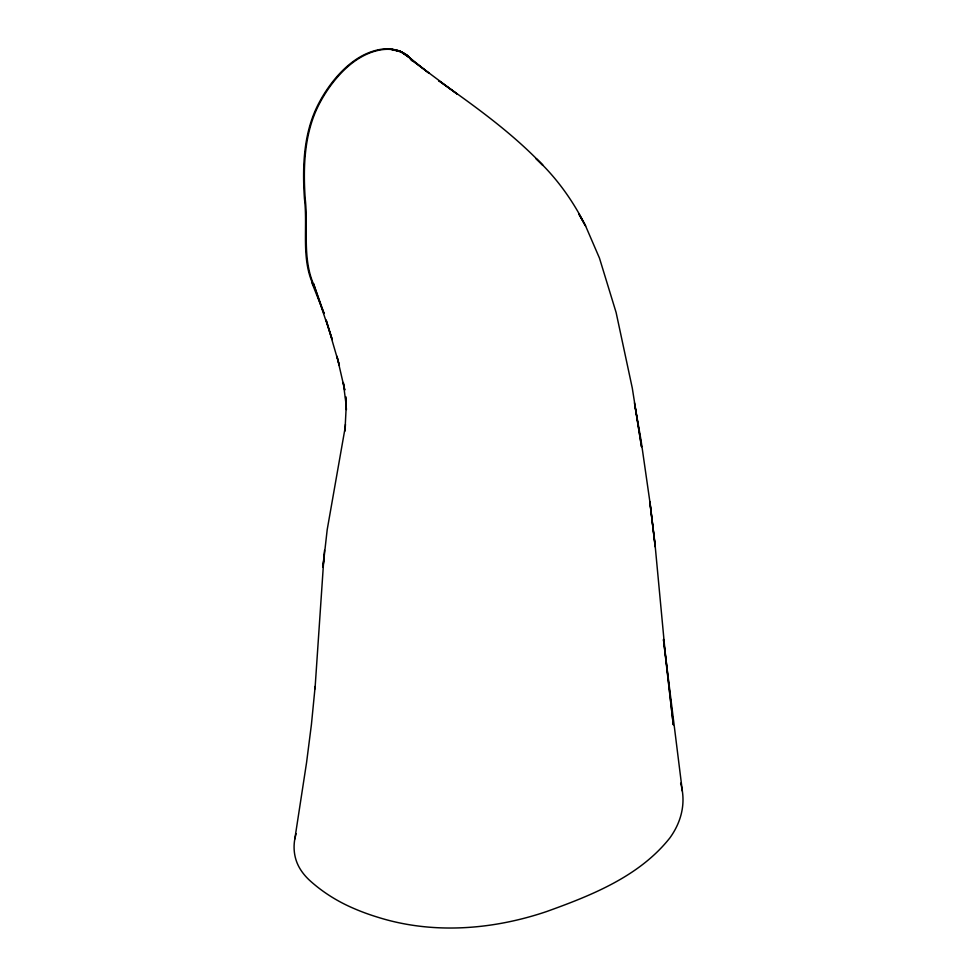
<?xml version="1.0" encoding="UTF-8"?>
<svg xmlns="http://www.w3.org/2000/svg" width="977" height="977" viewBox="0 0 977 977"><rect width="100%" height="100%" fill="white"/><g stroke="black" fill="none" stroke-linecap="round" stroke-linejoin="round"><path stroke-width="1.47" d="M345.467 424.397L344.954 431.052L345.992 410.914L345.675 396.662L346.383 409.558L345.956 403.928M324.535 550.369L322.972 567.21L327.197 529.681L345.284 426.925M324.071 555.144L315.009 688.87L315.156 686.428L311.419 724.543L306.558 762.622L294.81 839.011C293.21 847.853 294.211 857.159 298.132 865.268A101.62 58.669 0 0 0 309.404 880.167C322.434 892.062 337.541 901.502 353.759 908.427A178.999 103.342 0 0 0 377.843 917.244C432.713 934.525 492.359 929.848 546.351 911.639C591.39 895.445 639.447 876.467 669.978 837.777A170.218 98.274 0 0 0 678.38 822.719A173.991 100.46 0 0 0 680.615 783.188M294.81 839.011L296.055 833.674M405.467 54.333L429.037 73.214L410.499 59.121L457.028 93.939L438.636 80.627C475.127 106.42 511.899 132.713 542.809 165.223L536.08 158.64C556.585 177.777 573.206 200.981 585.65 226.078L599.463 258.099L616.108 312.481L632.29 388.089L641.523 446.758L634.671 404.307M412.428 61.136L407.324 55.396L400.387 51.329A86.635 50.022 -60 0 0 392.204 49.338M314.777 287.897C300.257 260.59 308.073 228.142 304.433 198.551C302.247 165.675 303.493 130.82 319.833 101.327A81.262 46.92 -60 0 1 332.876 81.482C344.82 66.387 360.769 52.831 380.248 49.436A90.641 52.331 -60 0 1 391.227 49.058L400.875 51.622L408.679 57.13L400.888 51.879L391.325 49.461A90.385 52.184 -60 0 0 380.505 49.912C361.221 53.356 345.467 66.778 333.621 81.714A81.03 46.786 -60 0 0 320.59 101.498C304.274 130.906 302.992 165.687 305.178 198.49C308.488 227.385 301.808 258.368 314.154 285.614M585.65 226.078L578.799 213.865L584.942 224.869M311.785 282.524L324.071 313.47L313.519 283.696L332.241 339.556L326.147 320.041L339.373 365.422L336.943 356.202L344.759 390.116L343.281 382.52L345.919 403.306M634.439 402.842L641.034 440.273L650.487 506.025L655.213 546.851L649.79 501.592L654.81 542.027L664.861 649.155L673.287 724.849L663.468 639.508L682.361 791.126M392.021 49.79A79.796 45.394 -58.4 0 1 408.85 56.898M392.143 49.497A80.541 46.505 -60 0 1 410.645 58.938"/></g></svg>
